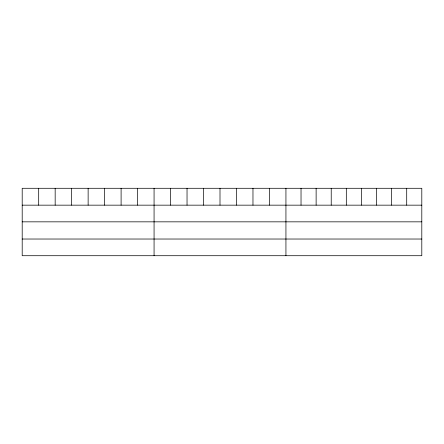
<?xml version="1.0" encoding="UTF-8"?>
<svg xmlns="http://www.w3.org/2000/svg" width="444" height="444" viewBox="0 0 444 444"><rect width="100%" height="100%" fill="white"/><g stroke="black" fill="none" stroke-linecap="round" stroke-linejoin="round"><path stroke-width="0.67" d="M421.8 221.839L421.8 188.289L22.2 188.289L22.2 255.711L421.8 255.711L421.8 221.839L22.2 221.839M22.2 205.161L421.8 205.161M22.2 239.027L421.8 239.027M406.704 188.289L406.704 205.161M391.608 188.289L391.608 205.161M376.512 188.289L376.512 205.161M361.416 188.289L361.416 205.161M346.32 188.289L346.32 205.161M331.224 188.289L331.224 205.161M316.128 188.289L316.128 205.161M301.032 188.289L301.032 205.161M285.936 188.289L285.936 255.711M269.453 188.289L269.453 205.161M252.969 188.289L252.969 205.161M236.486 188.289L236.486 205.161M220.002 188.289L220.002 205.161M203.519 188.289L203.519 205.161M187.035 188.289L187.035 205.161M170.552 188.289L170.552 205.161M154.068 188.289L154.068 255.711M137.585 188.289L137.585 205.161M121.101 188.289L121.101 205.161M104.618 188.289L104.618 205.161M88.134 188.289L88.134 205.161M71.651 188.289L71.651 205.161M55.167 188.289L55.167 205.161M38.684 188.289L38.684 205.161"/></g></svg>
